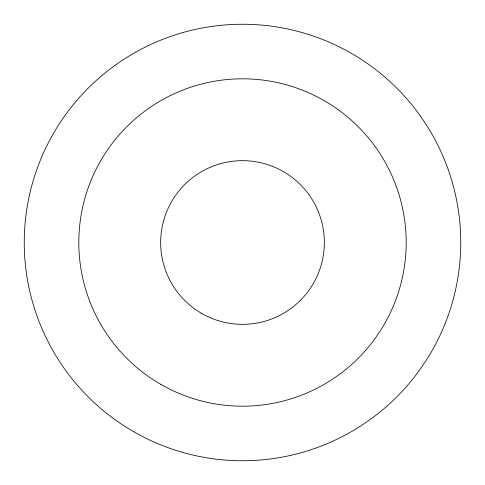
<?xml version="1.0" encoding="UTF-8"?>
<svg xmlns="http://www.w3.org/2000/svg" width="485" height="485" viewBox="0 0 485 485"><rect width="100%" height="100%" fill="white"/><g stroke="black" fill="none" stroke-linecap="round" stroke-linejoin="round"><path stroke-width="0.73" d="M160.656 384.259A163.688 163.688 0 0 0 406.187 242.5A163.688 163.688 0 0 0 160.656 100.741A163.688 163.688 0 0 0 160.656 384.259M133.375 431.511A218.25 218.25 0 0 0 460.75 242.5A218.25 218.25 0 0 0 133.375 53.489A218.25 218.25 0 0 0 133.375 431.511M201.578 313.377A81.844 81.844 0 0 0 324.344 242.5A81.844 81.844 0 0 0 201.578 171.623A81.844 81.844 0 0 0 201.578 313.377"/></g></svg>
